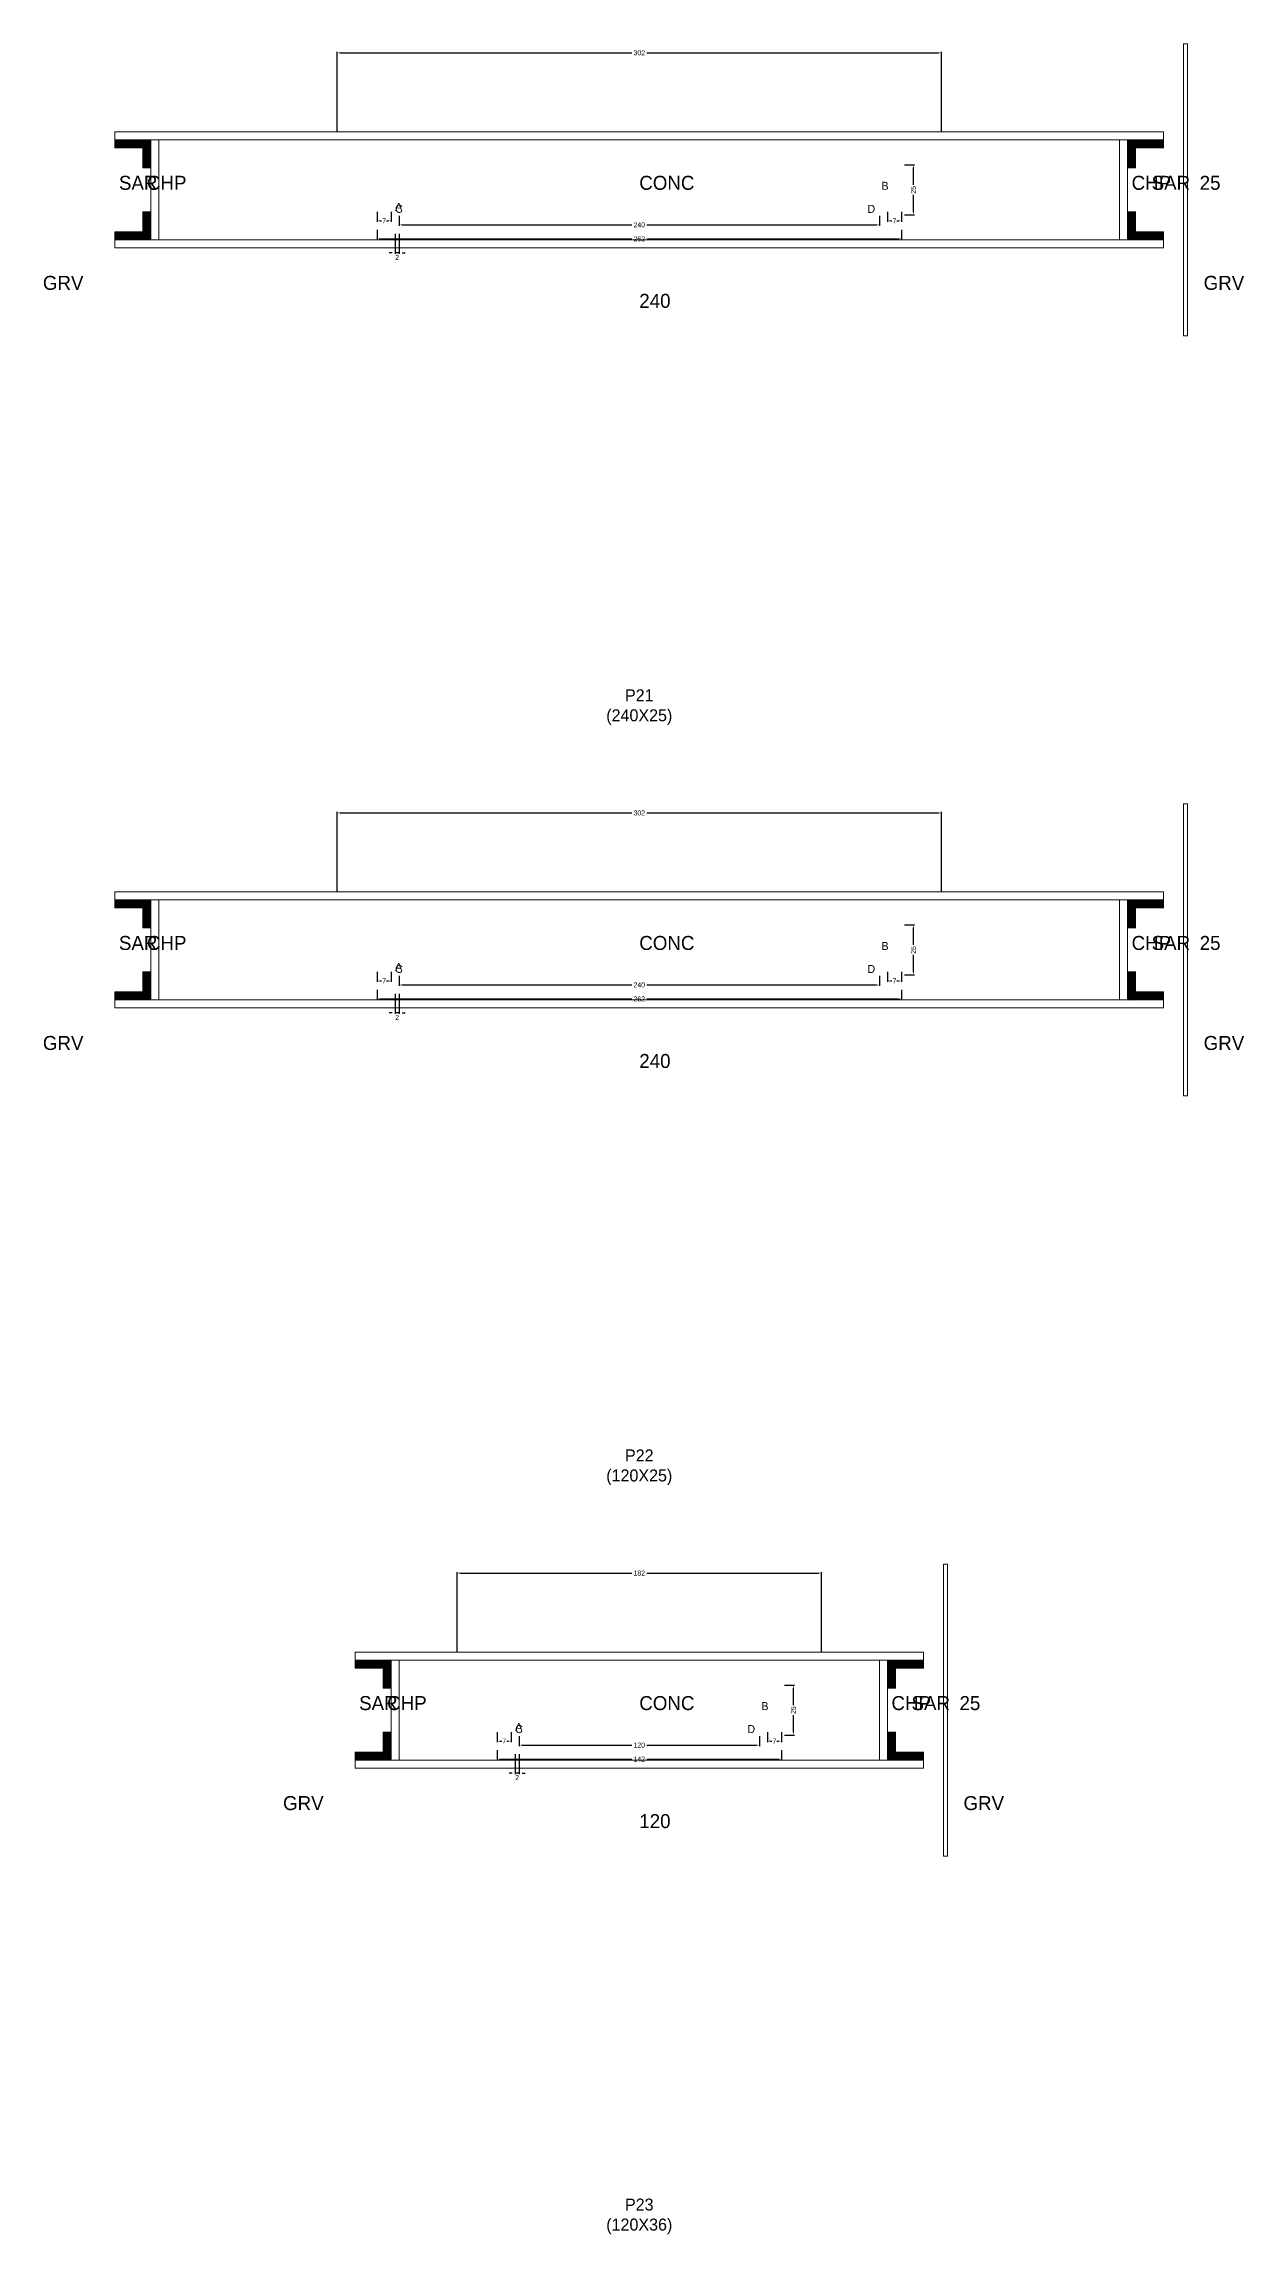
# Model space of a CAD drawing. Header units: centimetres. Extents: x -10500 to 4299, y -38766 to 295.
# Drawn here: x -298 to 302, y -8102 to -7007 of the extents above; entities that cross this region are included whole.
import ezdxf

# ---------------------------------------------------------------- set-up
doc = ezdxf.new("R2010")
doc.units = ezdxf.units.CM
for name, color, linetype in [('COTA', 241, 'Continuous'), ('Hachura', 251, 'Continuous'), ('NOMENCLATURA', 7, 'Continuous'), ('SARRAFO', 251, 'Continuous'), ('Texto Seção', 7, 'Continuous')]:
    doc.layers.add(name, color=color, linetype=linetype)
doc.dimstyles.new('cotax2', dxfattribs={"dimtxt": 2.5, "dimasz": 1.5, "dimexe": 0.5, "dimexo": 0.5, "dimgap": 0.5, "dimtad": 1, "dimcen": 2.5, "dimazin": 3, "dimtfac": 1, "dimtmove": 0, "dimatfit": 3})

# ---------------------------------------------------------------- blocks, each defined once
blk = doc.blocks.new('_CLOSEDFILLED')
at = {"color": 0, "linetype": 'BYBLOCK'}
blk.add_solid([(-1, 0.16), (0, 0), (-1, -0.16)], dxfattribs=at)
blk = doc.blocks.new('*D572')
for p, q in [((-131, -7100), (-131, -7105)), ((-129.5, -7104.5), (-3.75, -7104.5)), ((3.75, -7104.5), (129.5, -7104.5)), ((131, -7100), (131, -7105))]:
    blk.add_line(p, q)
at = {"layer": 'Defpoints'}
for p in [(-131, -7099.5), (-131, -7104.5), (131, -7099.5)]:
    blk.add_point(p, dxfattribs=at)
at = {"layer": 'COTA', "xscale": 1.5, "yscale": 1.5, "rotation": 180}
blk.add_blockref('_CLOSEDFILLED', (-131, -7104.5), dxfattribs=at)
at = {"layer": 'COTA', "xscale": 1.5, "yscale": 1.5}
blk.add_blockref('_CLOSEDFILLED', (131, -7104.5), dxfattribs=at)
at = {"layer": 'COTA', "insert": (0, -7104.5), "char_height": 2.5, "attachment_point": 5}
blk.add_mtext('262', dxfattribs=at)
blk = doc.blocks.new('*D573')
for p, q in [((-120, -7093), (-120, -7098)), ((120, -7093), (120, -7098)), ((-118.5, -7097.5), (-3.75, -7097.5)), ((3.75, -7097.5), (118.5, -7097.5))]:
    blk.add_line(p, q)
at = {"layer": 'Defpoints'}
for p in [(-120, -7092.5), (120, -7092.5), (-120, -7097.5)]:
    blk.add_point(p, dxfattribs=at)
at = {"layer": 'COTA', "xscale": 1.5, "yscale": 1.5, "rotation": 180}
blk.add_blockref('_CLOSEDFILLED', (-120, -7097.5), dxfattribs=at)
at = {"layer": 'COTA', "xscale": 1.5, "yscale": 1.5}
blk.add_blockref('_CLOSEDFILLED', (120, -7097.5), dxfattribs=at)
at = {"layer": 'COTA', "insert": (0, -7097.5), "char_height": 2.5, "attachment_point": 5}
blk.add_mtext('240', dxfattribs=at)
blk = doc.blocks.new('*D574')
for p, q in [((132.5, -7067.5), (137.5, -7067.5)), ((137, -7077.5), (137, -7069)), ((137, -7091), (137, -7082.5)), ((132.5, -7092.5), (137.5, -7092.5))]:
    blk.add_line(p, q)
at = {"layer": 'Defpoints'}
for p in [(132, -7067.5), (132, -7092.5), (137, -7092.5)]:
    blk.add_point(p, dxfattribs=at)
at = {"layer": 'COTA', "xscale": 1.5, "yscale": 1.5}
for p, rotation in [((137, -7067.5), 90), ((137, -7092.5), 270)]:
    blk.add_blockref('_CLOSEDFILLED', p, dxfattribs=dict(at, rotation=rotation))
at = {"layer": 'COTA', "insert": (137, -7080), "char_height": 2.5, "attachment_point": 5, "rotation": 90}
blk.add_mtext('25', dxfattribs=at)
blk = doc.blocks.new('*D575')
for p, q in [((-131, -7091), (-131, -7096)), ((-129.5, -7095.5), (-128.75, -7095.5)), ((-126.25, -7095.5), (-125.5, -7095.5)), ((-124, -7091), (-124, -7096))]:
    blk.add_line(p, q)
at = {"layer": 'Defpoints'}
for p in [(-131, -7090.5), (-131, -7095.5), (-124, -7090.5)]:
    blk.add_point(p, dxfattribs=at)
at = {"layer": 'COTA', "xscale": 1.5, "yscale": 1.5, "rotation": 180}
blk.add_blockref('_CLOSEDFILLED', (-131, -7095.5), dxfattribs=at)
at = {"layer": 'COTA', "xscale": 1.5, "yscale": 1.5}
blk.add_blockref('_CLOSEDFILLED', (-124, -7095.5), dxfattribs=at)
at = {"layer": 'COTA', "insert": (-127.5, -7095.5), "char_height": 2.5, "attachment_point": 5}
blk.add_mtext('7', dxfattribs=at)
blk = doc.blocks.new('*D576')
for p, q in [((124, -7091), (124, -7096)), ((125.5, -7095.5), (126.25, -7095.5)), ((128.75, -7095.5), (129.5, -7095.5)), ((131, -7091), (131, -7096))]:
    blk.add_line(p, q)
at = {"layer": 'Defpoints'}
for p in [(124, -7090.5), (124, -7095.5), (131, -7090.5)]:
    blk.add_point(p, dxfattribs=at)
at = {"layer": 'COTA', "xscale": 1.5, "yscale": 1.5, "rotation": 180}
blk.add_blockref('_CLOSEDFILLED', (124, -7095.5), dxfattribs=at)
at = {"layer": 'COTA', "xscale": 1.5, "yscale": 1.5}
blk.add_blockref('_CLOSEDFILLED', (131, -7095.5), dxfattribs=at)
at = {"layer": 'COTA', "insert": (127.5, -7095.5), "char_height": 2.5, "attachment_point": 5}
blk.add_mtext('7', dxfattribs=at)
blk = doc.blocks.new('*D577')
for p, q in [((-151, -7051), (-151, -7011)), ((-149.5, -7011.5), (-3.75, -7011.5)), ((3.75, -7011.5), (149.5, -7011.5)), ((151, -7051), (151, -7011))]:
    blk.add_line(p, q)
at = {"layer": 'Defpoints'}
for p in [(-151, -7011.5), (-151, -7051.5), (151, -7051.5)]:
    blk.add_point(p, dxfattribs=at)
at = {"layer": 'COTA', "xscale": 1.5, "yscale": 1.5, "rotation": 180}
blk.add_blockref('_CLOSEDFILLED', (-151, -7011.5), dxfattribs=at)
at = {"layer": 'COTA', "xscale": 1.5, "yscale": 1.5}
blk.add_blockref('_CLOSEDFILLED', (151, -7011.5), dxfattribs=at)
at = {"layer": 'COTA', "insert": (0, -7011.5), "char_height": 2.5, "attachment_point": 5}
blk.add_mtext('302', dxfattribs=at)
blk = doc.blocks.new('*D598')
for p, q in [((-131, -7480), (-131, -7485)), ((-129.5, -7484.5), (-3.75, -7484.5)), ((3.75, -7484.5), (129.5, -7484.5)), ((131, -7480), (131, -7485))]:
    blk.add_line(p, q)
at = {"layer": 'Defpoints'}
for p in [(-131, -7479.5), (-131, -7484.5), (131, -7479.5)]:
    blk.add_point(p, dxfattribs=at)
at = {"layer": 'COTA', "xscale": 1.5, "yscale": 1.5, "rotation": 180}
blk.add_blockref('_CLOSEDFILLED', (-131, -7484.5), dxfattribs=at)
at = {"layer": 'COTA', "xscale": 1.5, "yscale": 1.5}
blk.add_blockref('_CLOSEDFILLED', (131, -7484.5), dxfattribs=at)
at = {"layer": 'COTA', "insert": (0, -7484.5), "char_height": 2.5, "attachment_point": 5}
blk.add_mtext('262', dxfattribs=at)
blk = doc.blocks.new('*D599')
for p, q in [((-120, -7473), (-120, -7478)), ((-118.5, -7477.5), (-3.75, -7477.5)), ((3.75, -7477.5), (118.5, -7477.5)), ((120, -7473), (120, -7478))]:
    blk.add_line(p, q)
at = {"layer": 'Defpoints'}
for p in [(-120, -7472.5), (-120, -7477.5), (120, -7472.5)]:
    blk.add_point(p, dxfattribs=at)
at = {"layer": 'COTA', "xscale": 1.5, "yscale": 1.5, "rotation": 180}
blk.add_blockref('_CLOSEDFILLED', (-120, -7477.5), dxfattribs=at)
at = {"layer": 'COTA', "xscale": 1.5, "yscale": 1.5}
blk.add_blockref('_CLOSEDFILLED', (120, -7477.5), dxfattribs=at)
at = {"layer": 'COTA', "insert": (0, -7477.5), "char_height": 2.5, "attachment_point": 5}
blk.add_mtext('240', dxfattribs=at)
blk = doc.blocks.new('*D600')
for p, q in [((132.5, -7447.5), (137.5, -7447.5)), ((137, -7457.5), (137, -7449)), ((137, -7471), (137, -7462.5)), ((132.5, -7472.5), (137.5, -7472.5))]:
    blk.add_line(p, q)
at = {"layer": 'Defpoints'}
for p in [(132, -7447.5), (132, -7472.5), (137, -7472.5)]:
    blk.add_point(p, dxfattribs=at)
at = {"layer": 'COTA', "xscale": 1.5, "yscale": 1.5}
for p, rotation in [((137, -7447.5), 90), ((137, -7472.5), 270)]:
    blk.add_blockref('_CLOSEDFILLED', p, dxfattribs=dict(at, rotation=rotation))
at = {"layer": 'COTA', "insert": (137, -7460), "char_height": 2.5, "attachment_point": 5, "rotation": 90}
blk.add_mtext('25', dxfattribs=at)
blk = doc.blocks.new('*D601')
for p, q in [((-131, -7471), (-131, -7476)), ((-129.5, -7475.5), (-128.75, -7475.5)), ((-126.25, -7475.5), (-125.5, -7475.5)), ((-124, -7471), (-124, -7476))]:
    blk.add_line(p, q)
at = {"layer": 'Defpoints'}
for p in [(-131, -7470.5), (-131, -7475.5), (-124, -7470.5)]:
    blk.add_point(p, dxfattribs=at)
at = {"layer": 'COTA', "xscale": 1.5, "yscale": 1.5, "rotation": 180}
blk.add_blockref('_CLOSEDFILLED', (-131, -7475.5), dxfattribs=at)
at = {"layer": 'COTA', "xscale": 1.5, "yscale": 1.5}
blk.add_blockref('_CLOSEDFILLED', (-124, -7475.5), dxfattribs=at)
at = {"layer": 'COTA', "insert": (-127.5, -7475.5), "char_height": 2.5, "attachment_point": 5}
blk.add_mtext('7', dxfattribs=at)
blk = doc.blocks.new('*D602')
for p, q in [((124, -7471), (124, -7476)), ((125.5, -7475.5), (126.25, -7475.5)), ((128.75, -7475.5), (129.5, -7475.5)), ((131, -7471), (131, -7476))]:
    blk.add_line(p, q)
at = {"layer": 'Defpoints'}
for p in [(124, -7470.5), (124, -7475.5), (131, -7470.5)]:
    blk.add_point(p, dxfattribs=at)
at = {"layer": 'COTA', "xscale": 1.5, "yscale": 1.5, "rotation": 180}
blk.add_blockref('_CLOSEDFILLED', (124, -7475.5), dxfattribs=at)
at = {"layer": 'COTA', "xscale": 1.5, "yscale": 1.5}
blk.add_blockref('_CLOSEDFILLED', (131, -7475.5), dxfattribs=at)
at = {"layer": 'COTA', "insert": (127.5, -7475.5), "char_height": 2.5, "attachment_point": 5}
blk.add_mtext('7', dxfattribs=at)
blk = doc.blocks.new('*D603')
for p, q in [((-151, -7431), (-151, -7391)), ((151, -7431), (151, -7391)), ((-149.5, -7391.5), (-3.75, -7391.5)), ((3.75, -7391.5), (149.5, -7391.5))]:
    blk.add_line(p, q)
at = {"layer": 'Defpoints'}
for p in [(-151, -7391.5), (-151, -7431.5), (151, -7431.5)]:
    blk.add_point(p, dxfattribs=at)
at = {"layer": 'COTA', "xscale": 1.5, "yscale": 1.5, "rotation": 180}
blk.add_blockref('_CLOSEDFILLED', (-151, -7391.5), dxfattribs=at)
at = {"layer": 'COTA', "xscale": 1.5, "yscale": 1.5}
blk.add_blockref('_CLOSEDFILLED', (151, -7391.5), dxfattribs=at)
at = {"layer": 'COTA', "insert": (0, -7391.5), "char_height": 2.5, "attachment_point": 5}
blk.add_mtext('302', dxfattribs=at)
blk = doc.blocks.new('*D624')
for p, q in [((-71, -7860), (-71, -7865)), ((71, -7860), (71, -7865)), ((-69.5, -7864.5), (-3.75, -7864.5)), ((3.75, -7864.5), (69.5, -7864.5))]:
    blk.add_line(p, q)
at = {"layer": 'Defpoints'}
for p in [(-71, -7859.5), (71, -7859.5), (-71, -7864.5)]:
    blk.add_point(p, dxfattribs=at)
at = {"layer": 'COTA', "xscale": 1.5, "yscale": 1.5, "rotation": 180}
blk.add_blockref('_CLOSEDFILLED', (-71, -7864.5), dxfattribs=at)
at = {"layer": 'COTA', "xscale": 1.5, "yscale": 1.5}
blk.add_blockref('_CLOSEDFILLED', (71, -7864.5), dxfattribs=at)
at = {"layer": 'COTA', "insert": (0, -7864.5), "char_height": 2.5, "attachment_point": 5}
blk.add_mtext('142', dxfattribs=at)
blk = doc.blocks.new('*D625')
for p, q in [((-60, -7853), (-60, -7858)), ((-58.5, -7857.5), (-3.75, -7857.5)), ((3.75, -7857.5), (58.5, -7857.5)), ((60, -7853), (60, -7858))]:
    blk.add_line(p, q)
at = {"layer": 'Defpoints'}
for p in [(-60, -7852.5), (-60, -7857.5), (60, -7852.5)]:
    blk.add_point(p, dxfattribs=at)
at = {"layer": 'COTA', "xscale": 1.5, "yscale": 1.5, "rotation": 180}
blk.add_blockref('_CLOSEDFILLED', (-60, -7857.5), dxfattribs=at)
at = {"layer": 'COTA', "xscale": 1.5, "yscale": 1.5}
blk.add_blockref('_CLOSEDFILLED', (60, -7857.5), dxfattribs=at)
at = {"layer": 'COTA', "insert": (0, -7857.5), "char_height": 2.5, "attachment_point": 5}
blk.add_mtext('120', dxfattribs=at)
blk = doc.blocks.new('*D626')
for p, q in [((72.5, -7827.5), (77.5, -7827.5)), ((77, -7837.5), (77, -7829)), ((77, -7851), (77, -7842.5)), ((72.5, -7852.5), (77.5, -7852.5))]:
    blk.add_line(p, q)
at = {"layer": 'Defpoints'}
for p in [(72, -7827.5), (72, -7852.5), (77, -7852.5)]:
    blk.add_point(p, dxfattribs=at)
at = {"layer": 'COTA', "xscale": 1.5, "yscale": 1.5}
for p, rotation in [((77, -7827.5), 90), ((77, -7852.5), 270)]:
    blk.add_blockref('_CLOSEDFILLED', p, dxfattribs=dict(at, rotation=rotation))
at = {"layer": 'COTA', "insert": (77, -7840), "char_height": 2.5, "attachment_point": 5, "rotation": 90}
blk.add_mtext('25', dxfattribs=at)
blk = doc.blocks.new('*D627')
for p, q in [((-71, -7851), (-71, -7856)), ((-64, -7851), (-64, -7856)), ((-69.5, -7855.5), (-68.75, -7855.5)), ((-66.25, -7855.5), (-65.5, -7855.5))]:
    blk.add_line(p, q)
at = {"layer": 'Defpoints'}
for p in [(-71, -7850.5), (-64, -7850.5), (-71, -7855.5)]:
    blk.add_point(p, dxfattribs=at)
at = {"layer": 'COTA', "xscale": 1.5, "yscale": 1.5, "rotation": 180}
blk.add_blockref('_CLOSEDFILLED', (-71, -7855.5), dxfattribs=at)
at = {"layer": 'COTA', "xscale": 1.5, "yscale": 1.5}
blk.add_blockref('_CLOSEDFILLED', (-64, -7855.5), dxfattribs=at)
at = {"layer": 'COTA', "insert": (-67.5, -7855.5), "char_height": 2.5, "attachment_point": 5}
blk.add_mtext('7', dxfattribs=at)
blk = doc.blocks.new('*D628')
for p, q in [((64, -7851), (64, -7856)), ((71, -7851), (71, -7856)), ((65.5, -7855.5), (66.25, -7855.5)), ((68.75, -7855.5), (69.5, -7855.5))]:
    blk.add_line(p, q)
at = {"layer": 'Defpoints'}
for p in [(64, -7850.5), (71, -7850.5), (64, -7855.5)]:
    blk.add_point(p, dxfattribs=at)
at = {"layer": 'COTA', "xscale": 1.5, "yscale": 1.5, "rotation": 180}
blk.add_blockref('_CLOSEDFILLED', (64, -7855.5), dxfattribs=at)
at = {"layer": 'COTA', "xscale": 1.5, "yscale": 1.5}
blk.add_blockref('_CLOSEDFILLED', (71, -7855.5), dxfattribs=at)
at = {"layer": 'COTA', "insert": (67.5, -7855.5), "char_height": 2.5, "attachment_point": 5}
blk.add_mtext('7', dxfattribs=at)
blk = doc.blocks.new('*D629')
for p, q in [((-91, -7811), (-91, -7771)), ((-89.5, -7771.5), (-3.75, -7771.5)), ((3.75, -7771.5), (89.5, -7771.5)), ((91, -7811), (91, -7771))]:
    blk.add_line(p, q)
at = {"layer": 'Defpoints'}
for p in [(-91, -7771.5), (-91, -7811.5), (91, -7811.5)]:
    blk.add_point(p, dxfattribs=at)
at = {"layer": 'COTA', "xscale": 1.5, "yscale": 1.5, "rotation": 180}
blk.add_blockref('_CLOSEDFILLED', (-91, -7771.5), dxfattribs=at)
at = {"layer": 'COTA', "xscale": 1.5, "yscale": 1.5}
blk.add_blockref('_CLOSEDFILLED', (91, -7771.5), dxfattribs=at)
at = {"layer": 'COTA', "insert": (0, -7771.5), "char_height": 2.5, "attachment_point": 5}
blk.add_mtext('182', dxfattribs=at)

msp = doc.modelspace()

# ---------------------------------------------------------------- hatches: boundary and pattern name
at = {"layer": 'SARRAFO'}
h = msp.add_hatch(dxfattribs=at)
h.set_pattern_fill('SOLID', scale=2)
h.paths.add_polyline_path([(-262, -7059), (-248, -7059), (-248, -7055), (-262, -7055)])
h = msp.add_hatch(dxfattribs=at)
h.set_pattern_fill('SOLID', scale=2)
h.paths.add_polyline_path([(-248, -7069), (-244, -7069), (-244, -7055), (-248, -7055)])
h = msp.add_hatch(dxfattribs=at)
h.set_pattern_fill('SOLID', scale=2)
h.paths.add_polyline_path([(244, -7069), (248, -7069), (248, -7055), (244, -7055)])
h = msp.add_hatch(dxfattribs=at)
h.set_pattern_fill('SOLID', scale=2)
h.paths.add_polyline_path([(248, -7059), (262, -7059), (262, -7055), (248, -7055)])
h = msp.add_hatch(dxfattribs=at)
h.set_pattern_fill('SOLID', scale=2)
h.paths.add_polyline_path([(-248, -7105), (-244, -7105), (-244, -7091), (-248, -7091)])
h = msp.add_hatch(dxfattribs=at)
h.set_pattern_fill('SOLID', scale=2)
h.paths.add_polyline_path([(244, -7105), (248, -7105), (248, -7091), (244, -7091)])
h = msp.add_hatch(dxfattribs=at)
h.set_pattern_fill('SOLID', scale=2)
h.paths.add_polyline_path([(-262, -7105), (-248, -7105), (-248, -7101), (-262, -7101)])
h = msp.add_hatch(dxfattribs=at)
h.set_pattern_fill('SOLID', scale=2)
h.paths.add_polyline_path([(248, -7105), (262, -7105), (262, -7101), (248, -7101)])
h = msp.add_hatch(dxfattribs=at)
h.set_pattern_fill('SOLID', scale=2)
h.paths.add_polyline_path([(-262, -7439), (-248, -7439), (-248, -7435), (-262, -7435)])
h = msp.add_hatch(dxfattribs=at)
h.set_pattern_fill('SOLID', scale=2)
h.paths.add_polyline_path([(-248, -7449), (-244, -7449), (-244, -7435), (-248, -7435)])
h = msp.add_hatch(dxfattribs=at)
h.set_pattern_fill('SOLID', scale=2)
h.paths.add_polyline_path([(244, -7449), (248, -7449), (248, -7435), (244, -7435)])
h = msp.add_hatch(dxfattribs=at)
h.set_pattern_fill('SOLID', scale=2)
h.paths.add_polyline_path([(248, -7439), (262, -7439), (262, -7435), (248, -7435)])
h = msp.add_hatch(dxfattribs=at)
h.set_pattern_fill('SOLID', scale=2)
h.paths.add_polyline_path([(-248, -7485), (-244, -7485), (-244, -7471), (-248, -7471)])
h = msp.add_hatch(dxfattribs=at)
h.set_pattern_fill('SOLID', scale=2)
h.paths.add_polyline_path([(244, -7485), (248, -7485), (248, -7471), (244, -7471)])
h = msp.add_hatch(dxfattribs=at)
h.set_pattern_fill('SOLID', scale=2)
h.paths.add_polyline_path([(-262, -7485), (-248, -7485), (-248, -7481), (-262, -7481)])
h = msp.add_hatch(dxfattribs=at)
h.set_pattern_fill('SOLID', scale=2)
h.paths.add_polyline_path([(248, -7485), (262, -7485), (262, -7481), (248, -7481)])
h = msp.add_hatch(dxfattribs=at)
h.set_pattern_fill('SOLID', scale=2)
h.paths.add_polyline_path([(-142, -7819), (-128, -7819), (-128, -7815), (-142, -7815)])
h = msp.add_hatch(dxfattribs=at)
h.set_pattern_fill('SOLID', scale=2)
h.paths.add_polyline_path([(-128, -7829), (-124, -7829), (-124, -7815), (-128, -7815)])
h = msp.add_hatch(dxfattribs=at)
h.set_pattern_fill('SOLID', scale=2)
h.paths.add_polyline_path([(124, -7829), (128, -7829), (128, -7815), (124, -7815)])
h = msp.add_hatch(dxfattribs=at)
h.set_pattern_fill('SOLID', scale=2)
h.paths.add_polyline_path([(128, -7819), (142, -7819), (142, -7815), (128, -7815)])
h = msp.add_hatch(dxfattribs=at)
h.set_pattern_fill('SOLID', scale=2)
h.paths.add_polyline_path([(-128, -7865), (-124, -7865), (-124, -7851), (-128, -7851)])
h = msp.add_hatch(dxfattribs=at)
h.set_pattern_fill('SOLID', scale=2)
h.paths.add_polyline_path([(124, -7865), (128, -7865), (128, -7851), (124, -7851)])
h = msp.add_hatch(dxfattribs=at)
h.set_pattern_fill('SOLID', scale=2)
h.paths.add_polyline_path([(-142, -7865), (-128, -7865), (-128, -7861), (-142, -7861)])
h = msp.add_hatch(dxfattribs=at)
h.set_pattern_fill('SOLID', scale=2)
h.paths.add_polyline_path([(128, -7865), (142, -7865), (142, -7861), (128, -7861)])

# ---------------------------------------------------------------- linework, layer by layer
at = {"layer": 'Hachura', "lineweight": 13}
for points in [[(272, -7153), (274, -7153), (274, -7007), (272, -7007)], [(272, -7533), (274, -7533), (274, -7387), (272, -7387)], [(152, -7913), (154, -7913), (154, -7767), (152, -7767)]]:
    msp.add_lwpolyline(points, close=True, dxfattribs=at)
at = {"layer": 'Hachura', "lineweight": 18}
for points in [[(-262, -7055), (262, -7055), (262, -7051), (-262, -7051)], [(-244, -7105), (-240, -7105), (-240, -7055), (-244, -7055)], [(240, -7105), (244, -7105), (244, -7055), (240, -7055)], [(-262, -7109), (262, -7109), (262, -7105), (-262, -7105)], [(-262, -7435), (262, -7435), (262, -7431), (-262, -7431)], [(-244, -7485), (-240, -7485), (-240, -7435), (-244, -7435)], [(240, -7485), (244, -7485), (244, -7435), (240, -7435)], [(-262, -7489), (262, -7489), (262, -7485), (-262, -7485)], [(-142, -7815), (142, -7815), (142, -7811), (-142, -7811)], [(-124, -7865), (-120, -7865), (-120, -7815), (-124, -7815)], [(120, -7865), (124, -7865), (124, -7815), (120, -7815)], [(-142, -7869), (142, -7869), (142, -7865), (-142, -7865)]]:
    msp.add_lwpolyline(points, close=True, dxfattribs=at)
at = {"layer": 'SARRAFO', "lineweight": 13}
for points in [[(-262, -7059), (-248, -7059), (-248, -7055), (-262, -7055)], [(-248, -7069), (-244, -7069), (-244, -7055), (-248, -7055)], [(244, -7069), (248, -7069), (248, -7055), (244, -7055)], [(248, -7059), (262, -7059), (262, -7055), (248, -7055)], [(-248, -7105), (-244, -7105), (-244, -7091), (-248, -7091)], [(244, -7105), (248, -7105), (248, -7091), (244, -7091)], [(-262, -7105), (-248, -7105), (-248, -7101), (-262, -7101)], [(248, -7105), (262, -7105), (262, -7101), (248, -7101)], [(-262, -7439), (-248, -7439), (-248, -7435), (-262, -7435)], [(-248, -7449), (-244, -7449), (-244, -7435), (-248, -7435)], [(244, -7449), (248, -7449), (248, -7435), (244, -7435)], [(248, -7439), (262, -7439), (262, -7435), (248, -7435)], [(-248, -7485), (-244, -7485), (-244, -7471), (-248, -7471)], [(244, -7485), (248, -7485), (248, -7471), (244, -7471)], [(-262, -7485), (-248, -7485), (-248, -7481), (-262, -7481)], [(248, -7485), (262, -7485), (262, -7481), (248, -7481)], [(-142, -7819), (-128, -7819), (-128, -7815), (-142, -7815)], [(-128, -7829), (-124, -7829), (-124, -7815), (-128, -7815)], [(124, -7829), (128, -7829), (128, -7815), (124, -7815)], [(128, -7819), (142, -7819), (142, -7815), (128, -7815)], [(-128, -7865), (-124, -7865), (-124, -7851), (-128, -7851)], [(124, -7865), (128, -7865), (128, -7851), (124, -7851)], [(-142, -7865), (-128, -7865), (-128, -7861), (-142, -7861)], [(128, -7865), (142, -7865), (142, -7861), (128, -7861)]]:
    msp.add_lwpolyline(points, close=True, dxfattribs=at)

# ---------------------------------------------------------------- texts
at = {"layer": 'NOMENCLATURA'}
for s, p in [('B', (121, -7080)), ('A', (-122, -7090.5)), ('C', (-122, -7091.5)), ('D', (114, -7091.5)), ('B', (121, -7460)), ('A', (-122, -7470.5)), ('C', (-122, -7471.5)), ('D', (114, -7471.5)), ('B', (61, -7840)), ('A', (-62, -7850.5)), ('C', (-62, -7851.5)), ('D', (54, -7851.5))]:
    msp.add_text(s, height=4, dxfattribs=at).set_placement(p)
at = {"layer": 'NOMENCLATURA', "char_height": 6, "attachment_point": 8}
for s, insert in [('P21\\P(240X25)', (0, -7347.5)), ('P22\\P(120X25)', (0, -7727.5)), ('P23\\P(120X36)', (0, -8102))]:
    msp.add_mtext(s, dxfattribs=dict(at, insert=insert))
at = {"layer": 'Texto Seção'}
for s, p in [('SAR', (-260, -7080)), ('CHP', (-246, -7080)), ('CONC', (0, -7080)), ('CHP', (246, -7080)), ('SAR', (256, -7080)), ('25', (280, -7080)), ('GRV', (-298, -7130)), ('GRV', (282, -7130)), ('240', (0, -7139)), ('SAR', (-260, -7460)), ('CHP', (-246, -7460)), ('CONC', (0, -7460)), ('CHP', (246, -7460)), ('SAR', (256, -7460)), ('25', (280, -7460)), ('GRV', (-298, -7510)), ('GRV', (282, -7510)), ('240', (0, -7519)), ('SAR', (-140, -7840)), ('CHP', (-126, -7840)), ('CONC', (0, -7840)), ('CHP', (126, -7840)), ('SAR', (136, -7840)), ('25', (160, -7840)), ('GRV', (-178, -7890)), ('GRV', (162, -7890)), ('120', (0, -7899))]:
    msp.add_text(s, height=7, dxfattribs=at).set_placement(p)

# ---------------------------------------------------------------- dimensions: what is measured, and where the dimension line sits
at = {"layer": 'COTA'}
for base, p1, p2, picture, middle in [((-151, -7011.5), (-151, -7051.5), (151, -7051.5), '*D577', (0, -7011.5)), ((-131, -7095.5), (-131, -7090.5), (-124, -7090.5), '*D575', (-127.5, -7095.5)), ((-120, -7097.5), (-120, -7092.5), (120, -7092.5), '*D573', (0, -7097.5)), ((124, -7095.5), (124, -7090.5), (131, -7090.5), '*D576', (127.5, -7095.5)), ((-131, -7104.5), (-131, -7099.5), (131, -7099.5), '*D572', (0, -7104.5)), ((-151, -7391.5), (-151, -7431.5), (151, -7431.5), '*D603', (0, -7391.5)), ((-131, -7475.5), (-131, -7470.5), (-124, -7470.5), '*D601', (-127.5, -7475.5)), ((-120, -7477.5), (-120, -7472.5), (120, -7472.5), '*D599', (0, -7477.5)), ((124, -7475.5), (124, -7470.5), (131, -7470.5), '*D602', (127.5, -7475.5)), ((-131, -7484.5), (-131, -7479.5), (131, -7479.5), '*D598', (0, -7484.5)), ((-91, -7771.5), (-91, -7811.5), (91, -7811.5), '*D629', (0, -7771.5)), ((-71, -7855.5), (-71, -7850.5), (-64, -7850.5), '*D627', (-67.5, -7855.5)), ((64, -7855.5), (64, -7850.5), (71, -7850.5), '*D628', (67.5, -7855.5)), ((-71, -7864.5), (-71, -7859.5), (71, -7859.5), '*D624', (0, -7864.5)), ((-60, -7857.5), (-60, -7852.5), (60, -7852.5), '*D625', (0, -7857.5))]:
    dim = msp.add_linear_dim(base=base, p1=p1, p2=p2, dimstyle='cotax2', dxfattribs=at)
    dim.commit()
    dim.dimension.update_dxf_attribs({"geometry": picture, "text_midpoint": middle})
for base, p1, p2, picture, middle in [((137, -7092.5), (132, -7092.5), (132, -7067.5), '*D574', (137, -7080)), ((137, -7472.5), (132, -7472.5), (132, -7447.5), '*D600', (137, -7460)), ((77, -7852.5), (72, -7852.5), (72, -7827.5), '*D626', (77, -7840))]:
    dim = msp.add_linear_dim(base=base, p1=p1, p2=p2, angle=90, dimstyle='cotax2', dxfattribs=at)
    dim.commit()
    dim.dimension.update_dxf_attribs({"geometry": picture, "text_midpoint": middle})
for base, p1, p2 in [((-120, -7111.5), (-120, -7101.5), (-122, -7101.5)), ((-120, -7491.5), (-120, -7481.5), (-122, -7481.5)), ((-60, -7871.5), (-60, -7861.5), (-62, -7861.5))]:
    msp.add_linear_dim(base=base, p1=p1, p2=p2, dimstyle='cotax2', dxfattribs=at).render()

doc.saveas('drawing.dxf')
